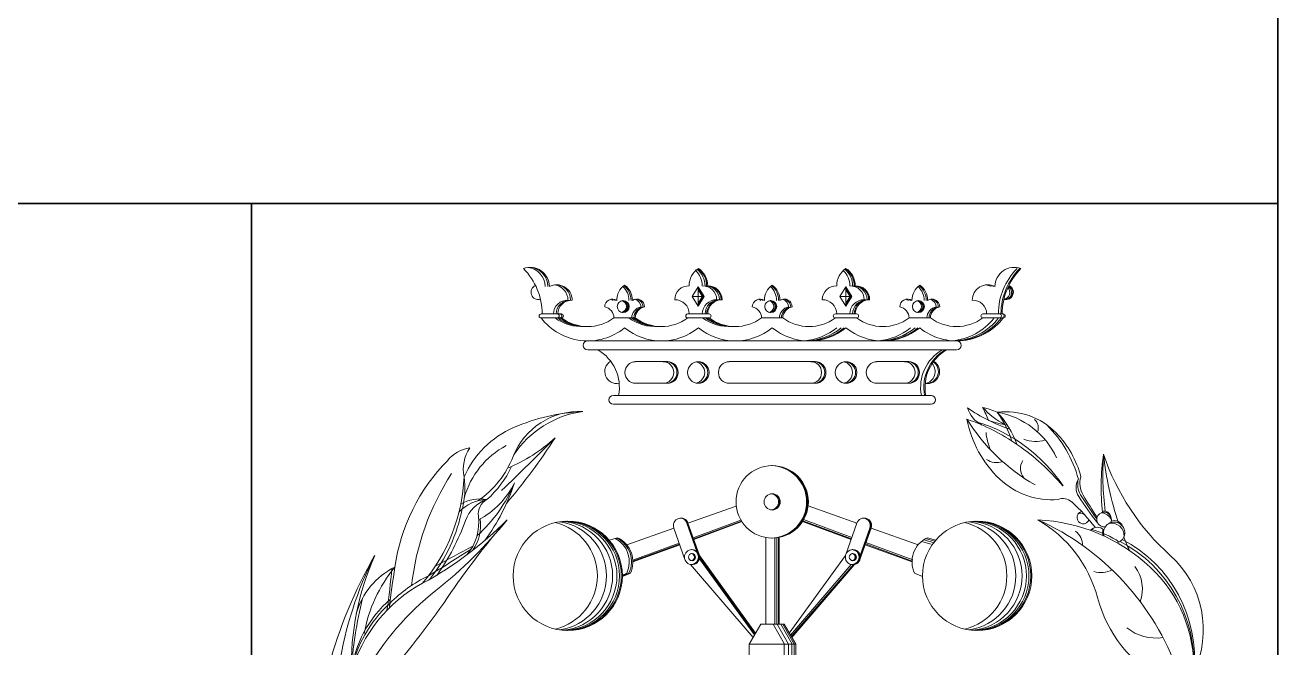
# Model space of a CAD drawing. Header units: millimetres. Extents: x 0 to 205, y 0 to 292.
# Drawn here: x 180.58 to 205, y 50.34 to 62.47 of the extents above; entities that cross this region are included whole.
import ezdxf
from ezdxf.enums import TextEntityAlignment as Align

# ---------------------------------------------------------------- set-up
doc = ezdxf.new("R2010")
doc.units = ezdxf.units.MM
doc.layers.add('Cajetín y formato', color=1, linetype='Continuous', lineweight=35)
doc.layers.add('Textos y Leyendas', color=3, linetype='Continuous', lineweight=15)
doc.styles.add('e1', font='times.ttf')

# ---------------------------------------------------------------- blocks, each defined once
blk = doc.blocks.new('eps')
at = {"color": 0, "lineweight": 13}
for p, q in [((-1.296, 10.375), (-1.413, 10.186)), ((-1.296, 10.375), (-1.179, 10.186)), ((-1.296, 10.375), (-1.296, 9.998)), ((-1.296, 10.354), (-1.193, 10.186)), ((-1.296, 10.317), (-1.215, 10.186)), ((1.58, 10.375), (1.463, 10.186)), ((1.58, 10.375), (1.697, 10.186)), ((1.58, 10.375), (1.58, 9.998)), ((1.58, 10.354), (1.683, 10.186)), ((1.58, 10.317), (1.661, 10.186)), ((-1.413, 10.186), (-1.296, 9.998)), ((-1.296, 10.186), (-1.413, 10.186)), ((-1.215, 10.186), (-1.296, 10.056)), ((-1.193, 10.186), (-1.296, 10.019)), ((-1.179, 10.186), (-1.296, 9.998)), ((-1.296, 10.186), (-1.179, 10.186)), ((1.463, 10.186), (1.58, 9.998)), ((1.58, 10.186), (1.463, 10.186)), ((1.661, 10.186), (1.58, 10.056)), ((1.683, 10.186), (1.58, 10.019)), ((1.697, 10.186), (1.58, 9.998)), ((1.58, 10.186), (1.697, 10.186)), ((-3.963, 9.846), (-4.359, 9.846)), ((-3.963, 9.768), (-4.359, 9.768)), ((-2.939, 9.768), (-2.525, 9.768)), ((-1.501, 9.847), (-1.087, 9.847)), ((-1.501, 9.768), (-1.087, 9.768)), ((-0.063, 9.768), (0.351, 9.768)), ((1.375, 9.847), (1.789, 9.847)), ((1.375, 9.768), (1.789, 9.768)), ((2.813, 9.768), (3.227, 9.768)), ((4.251, 9.846), (4.647, 9.846)), ((4.251, 9.768), (4.647, 9.768)), ((-3.451, 9.32), (0.144, 9.32)), ((3.739, 9.32), (0.144, 9.32)), ((-3.451, 9.147), (0.144, 9.147)), ((3.739, 9.147), (0.144, 9.147)), ((-2.517, 8.917), (-1.898, 8.917)), ((0.144, 8.917), (-0.693, 8.917)), ((0.144, 8.917), (0.982, 8.917)), ((2.805, 8.917), (2.186, 8.917)), ((-2.517, 8.496), (-1.898, 8.496)), ((0.144, 8.496), (-0.693, 8.496)), ((0.144, 8.496), (0.982, 8.496)), ((2.805, 8.496), (2.186, 8.496)), ((0.144, 8.26), (-2.951, 8.26)), ((0.144, 8.088), (-2.951, 8.088)), ((0.144, 8.26), (3.239, 8.26)), ((0.144, 8.088), (3.239, 8.088)), ((-1.497, 5.774), (-0.557, 6.106)), ((1.796, 5.774), (0.845, 6.11)), ((-2.691, 5.351), (-1.773, 5.676)), ((-1.556, 5.062), (-1.773, 5.676)), ((-1.323, 5.222), (-1.518, 5.774)), ((-1.304, 5.203), (-1.506, 5.774)), ((-1.279, 5.16), (-1.497, 5.774)), ((-1.395, 5.487), (-0.465, 5.831)), ((-1.384, 5.467), (-0.452, 5.811)), ((-1.384, 5.454), (-0.446, 5.801)), ((1.683, 5.454), (0.736, 5.804)), ((1.688, 5.468), (0.741, 5.818)), ((1.697, 5.494), (0.751, 5.844)), ((1.579, 5.16), (1.796, 5.774)), ((1.855, 5.062), (2.073, 5.676)), ((1.86, 5.145), (2.047, 5.676)), ((1.863, 5.126), (2.057, 5.676)), ((2.99, 5.351), (2.073, 5.676)), ((-3.032, 5.439), (-2.869, 5.487)), ((-2.57, 5.053), (-1.67, 5.385)), ((0.018, 5.493), (0.018, 3.804)), ((0.196, 5.493), (0.196, 3.804)), ((0.236, 5.493), (0.236, 3.804)), ((0.265, 5.493), (0.265, 3.804)), ((0.282, 5.493), (0.282, 3.804)), ((2.883, 5.056), (1.972, 5.393)), ((3.242, 5.363), (3.08, 5.411)), ((3.28, 5.395), (3.118, 5.443)), ((3.312, 5.42), (3.15, 5.468)), ((3.331, 5.439), (3.169, 5.487)), ((-2.57, 5.029), (-1.663, 5.364)), ((-2.57, 5.016), (-1.659, 5.353)), ((-0.179, 3.631), (-1.275, 5.144)), ((0.478, 3.631), (1.574, 5.144)), ((2.869, 5.016), (1.958, 5.353)), ((2.874, 5.03), (1.963, 5.367)), ((-0.227, 3.548), (-1.451, 4.968)), ((-0.2, 3.595), (-1.275, 5.079)), ((-0.188, 3.615), (-1.271, 5.11)), ((0.5, 3.593), (1.685, 4.968)), ((0.517, 3.563), (1.726, 4.964)), ((0.526, 3.548), (1.75, 4.968)), ((-2.775, 4.761), (-2.691, 4.797)), ((-2.775, 4.743), (-2.648, 4.797)), ((-2.775, 4.73), (-2.62, 4.797)), ((3.075, 4.73), (2.919, 4.797)), ((-0.302, 3.416), (-0.079, 3.804)), ((-0.079, 3.804), (0.15, 3.804)), ((0.379, 3.804), (0.15, 3.804)), ((0.386, 3.416), (0.163, 3.804)), ((0.461, 3.416), (0.238, 3.804)), ((0.536, 3.416), (0.313, 3.804)), ((0.574, 3.416), (0.35, 3.804)), ((0.602, 3.416), (0.379, 3.804)), ((-0.302, 3.416), (0.15, 3.416)), ((-0.302, 3.208), (-0.302, 3.416)), ((0.602, 3.416), (0.15, 3.416)), ((0.377, 3.208), (0.377, 3.416)), ((0.461, 3.208), (0.461, 3.416)), ((0.527, 3.208), (0.527, 3.416)), ((0.574, 3.208), (0.574, 3.416)), ((0.602, 3.208), (0.602, 3.416))]:
    blk.add_line(p, q, dxfattribs=at)
for centre, radius in [((-2.759, 9.989), 0.117), ((0.117, 9.989), 0.117), ((2.993, 9.989), 0.117), ((-1.296, 8.706), 0.21), ((1.584, 8.706), 0.21), ((0.144, 6.187), 0.705), ((0.144, 6.187), 0.158), ((-3.84, 4.746), 1.065), ((4.139, 4.746), 1.065), ((-1.418, 5.111), 0.147), ((-1.418, 5.111), 0.0696), ((1.717, 5.111), 0.147), ((1.717, 5.111), 0.0696)]:
    blk.add_circle(centre, radius, dxfattribs=at)
for centre, radius, start, end in [((-4.573, 10.379), 0.375, 0, 110.5678), ((-4.655, 10.379), 0.375, 0, 83.735), ((-4.602, 10.379), 0.375, 0, 87.7257), ((4.861, 10.379), 0.375, 69.4322, 180), ((-5.589, 9.845), 1.251, 0.0474, 44.9776), ((-1.066, 10.394), 0.409, 123.9274, 180), ((-1.627, 10.394), 0.409, 0, 46.6209), ((-1.573, 10.394), 0.409, 0, 51.6766), ((-1.542, 10.394), 0.409, 0, 54.4107), ((-1.522, 10.394), 0.409, 0, 56.0726), ((1.81, 10.394), 0.409, 123.9274, 180), ((1.249, 10.394), 0.409, 0, 46.6209), ((1.303, 10.394), 0.409, 0, 51.6766), ((1.334, 10.394), 0.409, 0, 54.4107), ((1.354, 10.394), 0.409, 0, 56.0726), ((5.803, 9.845), 1.251, 135.0224, 179.9526), ((5.854, 9.845), 1.251, 135.0224, 179.9526), ((5.877, 9.845), 1.251, 135.0224, 179.9526), ((-4.416, 10.267), 0.14, 111.4749, 288.1112), ((-4.055, 10.114), 0.301, 0, 118.3292), ((-4.137, 10.114), 0.301, 0, 82.1956), ((-4.085, 10.114), 0.301, 0, 87.1697), ((-2.516, 10.111), 0.368, 125.9765, 180), ((-3.016, 10.111), 0.368, 0, 47.2049), ((-2.975, 10.111), 0.368, 0, 51.3748), ((-2.948, 10.111), 0.368, 0, 54.0235), ((-1.486, 10.124), 0.269, 87.5947, 180), ((-1.207, 10.124), 0.269, 0, 92.4053), ((-1.153, 10.124), 0.269, 0, 92.4053), ((-1.121, 10.124), 0.269, 0, 92.4053), ((-1.102, 10.124), 0.269, 0, 92.4053), ((0.36, 10.111), 0.368, 125.9765, 180), ((-0.139, 10.111), 0.368, 0, 47.2049), ((-0.099, 10.111), 0.368, 0, 51.3748), ((-0.072, 10.111), 0.368, 0, 54.0235), ((1.39, 10.124), 0.269, 87.5947, 180), ((1.669, 10.124), 0.269, 0, 92.4053), ((1.724, 10.124), 0.269, 0, 92.4053), ((1.755, 10.124), 0.269, 0, 92.4053), ((1.774, 10.124), 0.269, 0, 92.4053), ((3.236, 10.111), 0.368, 125.9765, 180), ((2.737, 10.111), 0.368, 0, 47.2049), ((2.777, 10.111), 0.368, 0, 51.3748), ((2.804, 10.111), 0.368, 0, 54.0235), ((4.344, 10.114), 0.301, 61.6708, 180), ((4.269, 10.114), 0.301, 61.6708, 82.9086), ((4.321, 10.114), 0.301, 61.6708, 87.8231), ((4.669, 10.267), 0.14, 265.962, 55.5194), ((4.634, 10.267), 0.14, 280.6316, 41.8631), ((4.704, 10.267), 0.14, 251.8888, 68.5251), ((4.691, 10.267), 0.14, 256.994, 63.8146), ((-3.849, 9.846), 0.268, 87.29, 180), ((-3.797, 9.846), 0.268, 87.29, 180), ((-3.767, 9.846), 0.268, 87.29, 180), ((-2.967, 9.982), 0.153, 57.0101, 180), ((-3.035, 9.982), 0.153, 57.0101, 77.2533), ((-2.994, 9.982), 0.153, 57.0101, 84.9367), ((-2.815, 9.989), 0.117, 283.8341, 76.1659), ((-2.79, 9.989), 0.117, 277.6789, 82.3211), ((-2.77, 9.989), 0.117, 272.8217, 87.1783), ((-2.497, 9.982), 0.153, 0, 122.9899), ((-2.565, 9.982), 0.153, 0, 77.2533), ((-2.524, 9.982), 0.153, 0, 84.9367), ((-1.752, 9.847), 0.277, 360, 90.7689), ((-0.942, 9.847), 0.277, 89.2311, 180), ((-0.887, 9.847), 0.277, 89.2311, 180), ((-0.856, 9.847), 0.277, 89.2311, 180), ((-0.836, 9.847), 0.277, 89.2311, 180), ((-0.091, 9.982), 0.153, 57.0101, 180), ((-0.158, 9.982), 0.153, 57.0101, 77.2533), ((-0.118, 9.982), 0.153, 57.0101, 84.9367), ((0.061, 9.989), 0.117, 283.8341, 76.1659), ((0.086, 9.989), 0.117, 277.6789, 82.3211), ((0.106, 9.989), 0.117, 272.8217, 87.1783), ((0.379, 9.982), 0.153, 0, 122.9899), ((0.312, 9.982), 0.153, 0, 77.2533), ((0.352, 9.982), 0.153, 0, 84.9367), ((1.125, 9.847), 0.277, 360, 90.7689), ((1.935, 9.847), 0.277, 89.2311, 180), ((1.989, 9.847), 0.277, 89.2311, 180), ((2.02, 9.847), 0.277, 89.2311, 180), ((2.04, 9.847), 0.277, 89.2311, 180), ((2.785, 9.982), 0.153, 57.0101, 180), ((2.718, 9.982), 0.153, 57.0101, 77.2533), ((2.758, 9.982), 0.153, 57.0101, 84.9367), ((2.938, 9.989), 0.117, 283.8341, 76.1659), ((2.962, 9.989), 0.117, 277.6789, 82.3211), ((2.982, 9.989), 0.117, 272.8217, 87.1783), ((3.255, 9.982), 0.153, 0, 122.9899), ((3.188, 9.982), 0.153, 0, 77.2533), ((3.228, 9.982), 0.153, 0, 84.9367), ((4.055, 9.846), 0.268, 360, 92.71), ((-4.359, 9.807), 0.039, 90, 270), ((-3.451, 10.465), 1.144, 217.4875, 308.9217), ((-3.576, 10.465), 0.864, 233.6848, 274.1558), ((-4.045, 9.807), 0.039, 270, 90), ((-3.522, 10.465), 0.864, 233.6848, 272.3573), ((-3.485, 10.465), 0.864, 233.6848, 271.1223), ((-3.993, 9.807), 0.039, 270, 90), ((-3.963, 9.807), 0.039, 270, 90), ((-3.451, 10.465), 0.864, 233.6848, 306.3152), ((-3.156, 9.768), 0.217, 360, 80.4594), ((-2.138, 10.465), 0.864, 233.6848, 274.1558), ((-2.084, 10.465), 0.864, 233.6848, 272.3573), ((-2.376, 9.768), 0.217, 99.5406, 180), ((-2.047, 10.465), 0.864, 233.6848, 271.1223), ((-2.335, 9.768), 0.217, 99.5406, 180), ((-2.308, 9.768), 0.217, 99.5406, 180), ((-2.013, 10.465), 0.864, 233.6848, 306.3152), ((-1.501, 9.808), 0.0396, 90, 270), ((-0.7, 10.465), 0.864, 233.6848, 274.1558), ((-0.646, 10.465), 0.864, 233.6848, 272.3573), ((-0.609, 10.465), 0.864, 233.6848, 271.1223), ((-1.087, 9.808), 0.0396, 270, 90), ((-0.575, 10.465), 0.864, 233.6848, 306.3152), ((-0.28, 9.768), 0.217, 360, 80.4594), ((0.501, 9.768), 0.217, 99.5406, 180), ((0.541, 9.768), 0.217, 99.5406, 180), ((0.568, 9.768), 0.217, 99.5406, 180), ((0.863, 10.465), 0.864, 233.6848, 306.3152), ((1.375, 9.808), 0.0396, 90, 270), ((1.789, 9.808), 0.0396, 270, 90), ((2.301, 10.465), 0.864, 233.6848, 306.3152), ((2.596, 9.768), 0.217, 360, 80.4594), ((3.739, 10.465), 1.144, 231.0783, 322.5125), ((3.377, 9.768), 0.217, 99.5406, 180), ((3.417, 9.768), 0.217, 99.5406, 180), ((3.444, 9.768), 0.217, 99.5406, 180), ((3.739, 10.465), 0.864, 233.6848, 306.3152), ((3.56, 10.465), 1.144, 274.4844, 322.5125), ((3.648, 10.465), 1.144, 272.2951, 322.5125), ((3.704, 10.465), 1.144, 270.8741, 322.5125), ((4.251, 9.807), 0.039, 90, 270), ((4.573, 9.807), 0.039, 270, 90), ((4.625, 9.807), 0.039, 270, 90), ((4.647, 9.807), 0.039, 270, 90), ((-2.013, 10.465), 1.144, 231.0783, 308.9217), ((-0.575, 10.465), 1.144, 231.0783, 308.9217), ((0.863, 10.465), 1.144, 231.0783, 308.9217), ((0.684, 10.465), 1.144, 274.4844, 308.9217), ((0.771, 10.465), 1.144, 272.2951, 308.9217), ((0.828, 10.465), 1.144, 270.8741, 308.9217), ((2.301, 10.465), 1.144, 231.0783, 308.9217), ((2.122, 10.465), 1.144, 274.4844, 308.9217), ((2.21, 10.465), 1.144, 272.2951, 308.9217), ((2.266, 10.465), 1.144, 270.8741, 308.9217), ((-3.451, 9.234), 0.0866, 90, 270), ((3.739, 9.234), 0.0866, 270, 90), ((-3.684, 8.416), 0.85, 349.4489, 59.401), ((3.887, 8.416), 0.85, 120.599, 190.5511), ((3.948, 8.416), 0.85, 120.599, 190.5511), ((3.972, 8.416), 0.85, 120.599, 190.5511), ((-2.886, 8.723), 0.232, 120.0982, 282.0362), ((-2.517, 8.706), 0.21, 90, 270), ((-1.983, 8.706), 0.21, 270, 90), ((-1.922, 8.706), 0.21, 270, 90), ((-1.898, 8.706), 0.21, 270, 90), ((-1.381, 8.706), 0.21, 281.6576, 78.3424), ((-1.32, 8.706), 0.21, 273.3097, 86.6903), ((-0.693, 8.706), 0.21, 90, 270), ((0.896, 8.706), 0.21, 270, 90), ((0.957, 8.706), 0.21, 270, 90), ((0.982, 8.706), 0.21, 270, 90), ((1.499, 8.706), 0.21, 281.6576, 78.3424), ((1.559, 8.706), 0.21, 273.3097, 86.6903), ((2.186, 8.706), 0.21, 90, 270), ((2.72, 8.706), 0.21, 270, 90), ((2.781, 8.706), 0.21, 270, 90), ((2.805, 8.706), 0.21, 270, 90), ((3.174, 8.723), 0.232, 257.9638, 59.9018), ((3.15, 8.723), 0.232, 263.9636, 55.0431), ((3.089, 8.723), 0.232, 279.0748, 42.5408), ((-2.951, 8.174), 0.0862, 90, 270), ((3.239, 8.174), 0.0862, 270, 90), ((-3.617, 6.563), 1.384, 87.1444, 158.4711), ((-3.379, 4.147), 3.801, 92.558, 113.5017), ((-3.284, 6.03), 1.933, 97.8717, 146.2715), ((5.8, 10.686), 3.248, 235.241, 251.5698), ((4.487, 8.188), 0.565, 197.5886, 243.3759), ((5.386, 9.055), 1.536, 222.0387, 242.7492), ((3.852, 6.372), 1.7, 66.4536, 76.6456), ((1.733, 6.711), 2.835, 22.0071, 27.6474), ((4.701, 6.579), 1.363, 44.2322, 97.1555), ((2.93, 6.761), 1.983, 17.8946, 36.1416), ((4.262, 6.385), 1.569, 24.744, 80.1147), ((3.193, 6.686), 1.827, 19.8775, 42.9392), ((-4.147, 5.915), 1.874, 113.5017, 156.0589), ((7.16, 9.806), 3.796, 211.9589, 240.088), ((2.625, 3.975), 4.042, 55.3543, 71.0299), ((6.045, 8.194), 2.143, 190.6666, 226.8393), ((3.228, 4.773), 3.106, 33.7197, 72.9073), ((5.172, 10.215), 2.573, 251.6495, 260.0214), ((5.119, 7.628), 0.211, 337.8664, 49.1821), ((3.86, 6.029), 2.328, 14.857, 45.3649), ((-32.226, 35.031), 39.414, 313.4343, 315.5563), ((-14.709, 14.315), 12.656, 319.8454, 327.0622), ((-6.167, 9.675), 3.057, 292.1998, 312.8609), ((5.553, 7.665), 1.248, 185.8221, 201.4835), ((5.274, 7.983), 0.621, 248.559, 287.9046), ((4.301, 6.189), 1.921, 14.6513, 44.2322), ((-5.621, 6.517), 0.736, 99.9433, 139.4189), ((-5.126, 6.824), 0.749, 146.209, 191.4992), ((-4.258, 5.818), 1.66, 117.9975, 164.2904), ((2.304, 3.51), 4.606, 40.416, 55.3543), ((10.985, 6.472), 4.431, 171.679, 186.3392), ((12.249, 6.724), 5.661, 176.0496, 187.2952), ((12.68, 7.747), 6.112, 185.9493, 198.8327), ((11.028, 8.619), 4.676, 198.7833, 228.0549), ((-3.502, 4.373), 3.748, 135.6062, 171.6884), ((-6.668, 7.766), 1.896, 304.6477, 338.4711), ((-6.632, 7.645), 1.863, 310.6952, 335.63), ((0.11, 6.187), 0.705, 271.4004, 88.5996), ((0.129, 6.187), 0.705, 270.6001, 89.3999), ((4.516, 7.295), 0.343, 235.3428, 289.9911), ((5.268, 6.836), 0.287, 146.5976, 219.5115), ((-1.918, 4.017), 4.993, 146.9834, 173.8098), ((-9.302, 6.823), 3.445, 319.8482, 357.5338), ((-7.547, 6.454), 1.702, 346.3132, 7.4613), ((5.597, 7.716), 1.489, 226.8393, 274.6114), ((6.38, 6.464), 0.314, 148.9817, 213.6762), ((6.488, 6.527), 0.391, 165.3013, 211.0944), ((6.598, 6.55), 0.457, 164.0495, 210.8495), ((-7.486, 7.632), 2.821, 311.7099, 337.67), ((-6.339, 7.278), 1.629, 297.9268, 333.8272), ((-8.808, 7.869), 4.144, 324.0238, 341.5805), ((-5.384, 5.428), 0.806, 92.367, 135.4695), ((-5.55, 5.491), 0.753, 79.8764, 119.8354), ((-5.202, 5.599), 0.669, 108.82, 160.2708), ((-5.261, 5.949), 0.324, 118.9, 187.3769), ((0.11, 6.187), 0.158, 276.2749, 83.7251), ((0.129, 6.187), 0.158, 272.6849, 87.3151), ((5.813, 6.006), 0.246, 47.4792, 113.0121), ((3.197, 3.153), 4.118, 37.991, 47.4792), ((14.706, 12.012), 10.32, 213.6762, 217.1801), ((11.267, 9.409), 5.971, 211.0944, 216.5148), ((15.311, 11.753), 10.605, 210.8495, 213.5712), ((-8.996, 6.649), 3.156, 321.3433, 349.0169), ((-6.541, 5.784), 0.967, 319.194, 7.3769), ((-1.635, 5.725), 0.147, 19.478, 199.478), ((-1.656, 5.725), 0.147, 19.478, 85.8981), ((-1.644, 5.725), 0.147, 19.478, 88.2432), ((1.934, 5.725), 0.147, 340.522, 160.522), ((1.909, 5.725), 0.147, 340.522, 85.0487), ((1.919, 5.725), 0.147, 340.522, 87.0316), ((6.206, 5.882), 0.122, 106.3181, 338.0909), ((6.162, 5.882), 0.0875, 44.0095, 132.1151), ((6.611, 5.843), 0.143, 335.1404, 280.0193), ((6.525, 5.715), 0.263, 29.5811, 82.4184), ((6.607, 5.867), 0.14, 12.1717, 101.4462), ((-9.976, 10.724), 6.958, 298.3783, 315.3897), ((-11.651, 11.13), 8.482, 308.165, 321.3919), ((-9.935, 7.297), 4.36, 324.4513, 340.2708), ((7.381, -4.884), 16.395, 139.1617, 145.8383), ((-6.403, 5.735), 0.866, 325.3645, 8.0161), ((-4.328, 4.746), 1.065, 283.2366, 76.7634), ((-4.151, 4.746), 1.065, 278.3959, 81.6041), ((-4.031, 4.746), 1.065, 275.1405, 84.8595), ((-3.946, 4.746), 1.065, 272.8532, 87.1468), ((-3.896, 4.746), 1.065, 271.5212, 88.4788), ((-3.861, 4.746), 1.065, 270.5704, 89.4296), ((1.909, 5.725), 0.147, 157.2223, 160.522), ((1.919, 5.725), 0.147, 158.5429, 160.522), ((3.652, 4.746), 1.065, 283.2366, 76.7634), ((3.828, 4.746), 1.065, 278.3959, 81.6041), ((3.949, 4.746), 1.065, 275.1405, 84.8595), ((4.033, 4.746), 1.065, 272.8532, 87.1468), ((4.083, 4.746), 1.065, 271.5212, 88.4788), ((4.118, 4.746), 1.065, 270.5704, 89.4296), ((5.161, 2.399), 3.442, 46.9632, 87.3219), ((3.228, 1.171), 5.115, 19.4847, 65.833), ((4.062, 3.667), 2.51, 15.14, 59.86), ((5.829, 5.331), 0.365, 0.91, 51.1205), ((6.482, 5.508), 0.184, 46.862, 137.9623), ((5.854, 3.815), 1.907, 56.4764, 74.3637), ((6.856, 5.589), 0.272, 165.9182, 192.5089), ((6.808, 5.586), 0.207, 286.8212, 198.5313), ((6.751, 5.523), 0.251, 358.2099, 98.4045), ((6.808, 5.638), 0.183, 20.0441, 108.4241), ((-3.156, 5.019), 0.516, 334.534, 61.9464), ((-3.114, 5.019), 0.516, 334.534, 63.8844), ((-3.086, 5.019), 0.516, 334.534, 65.2169), ((3.385, 5.019), 0.516, 114.7831, 205.466), ((5.675, 3.033), 2.689, 356.4239, 62.3396), ((5.784, 3.146), 2.59, 353.7772, 62.8895), ((12.68, 7.747), 6.112, 201.5701, 204.2292), ((0.32, 0.595), 9.135, 150.1512, 164.8488), ((-1.139, 1.878), 7.241, 153.2169, 171.0795), ((-2.678, 2.969), 5.382, 156.1927, 181.1019), ((-20.741, 28.225), 27.433, 301.1399, 303.1916), ((-19.416, 30.152), 28.368, 297.2693, 298.9428), ((-1.439, 5.111), 0.147, 274.1019, 85.8981), ((-1.439, 5.111), 0.0696, 278.6725, 81.3275), ((-1.427, 5.111), 0.147, 271.7568, 88.2432), ((-1.427, 5.111), 0.0696, 273.7052, 86.2948), ((1.692, 5.111), 0.147, 274.9513, 85.0487), ((1.692, 5.111), 0.0696, 280.4827, 79.5173), ((1.702, 5.111), 0.147, 272.9684, 87.0316), ((1.702, 5.111), 0.0696, 276.2671, 83.7329), ((6.604, 3.697), 1.942, 334.6505, 48.0549), ((-6.574, 3.626), 1.438, 116.3109, 164.5879), ((-5.049, 3.136), 2.799, 140.5494, 170.0066), ((-22.77, 6.308), 15.568, 351.7593, 354.7587), ((24.295, 0.312), 31.84, 171.6884, 173.1259), ((6.623, 4.485), 0.736, 340.7334, 36.877), ((5.682, 2.957), 2.679, 358.0368, 46.9632), ((-5.401, 2.334), 2.673, 115.5689, 135.4627), ((6.548, 5.334), 0.524, 255.1514, 295.1872), ((-5.311, 2.089), 2.856, 118.3783, 164.2398), ((-3.057, 0.195), 5.426, 128.165, 150.6335), ((-0.259, 2.407), 7.814, 165.9014, 176.6388), ((-5.848, 2.597), 2.228, 130.5199, 173.0969), ((-5.716, 2.433), 2.383, 131.8447, 169.5631), ((-18.534, 12.703), 14.924, 317.9297, 325.8383), ((9.029, 5.011), 2.637, 195.14, 241.092), ((7.622, 4.44), 0.906, 231.192, 278.6812)]:
    blk.add_arc(centre, radius, start, end, dxfattribs=at)
blk = doc.blocks.new('CAJETINCONATRIBUTOS')
at = {"layer": 'Cajetín y formato'}
for p, q in [((0, 54), (-185, 54)), ((-20, 54), (-20, 8)), ((0, 0), (0, 54))]:
    blk.add_line(p, q, dxfattribs=at)
blk.add_blockref('eps', (-10, 42), dxfattribs=at)
at = {"layer": 'Textos y Leyendas', "style": 'e1'}
for tag, height, flags, p in [('ENTIDAD1', 4, 2, (-62.5, 48)), ('NOMBRE1', 2, 8, (-117.5, 48)), ('ENTIDAD2', 4, 2, (-62.5, 36)), ('COMPROBADO', 1.8, 4, (-147.5, 36)), ('NOMBRE2', 2, 4, (-117.5, 36)), ('NÚMERO', 5, 4, (-10, 19)), ('ESCALA', 3, 4, (-175, 19)), ('REFERENCIA_INFORMÁTICA', 2.5, 4, (-117.5, 4)), ('FECHA', 2.5, 4, (-25, 4))]:
    blk.add_attdef(tag, text='', height=height, dxfattribs=dict(at, flags=flags)).set_placement(p, align=Align.MIDDLE_CENTER)
at = {"layer": 'Textos y Leyendas', "style": 'e1', "flags": 4}
blk.add_attdef('PLANO', (-92.5, 19), '', height=5, dxfattribs=at)

msp = doc.modelspace()

# ---------------------------------------------------------------- linework, layer by layer
at = {"layer": 'Cajetín y formato'}
msp.add_line((205, 59), (205, 292), dxfattribs=at)

# ---------------------------------------------------------------- block references
msp.add_blockref('CAJETINCONATRIBUTOS', (205, 5), dxfattribs=at)

doc.saveas('drawing.dxf')
